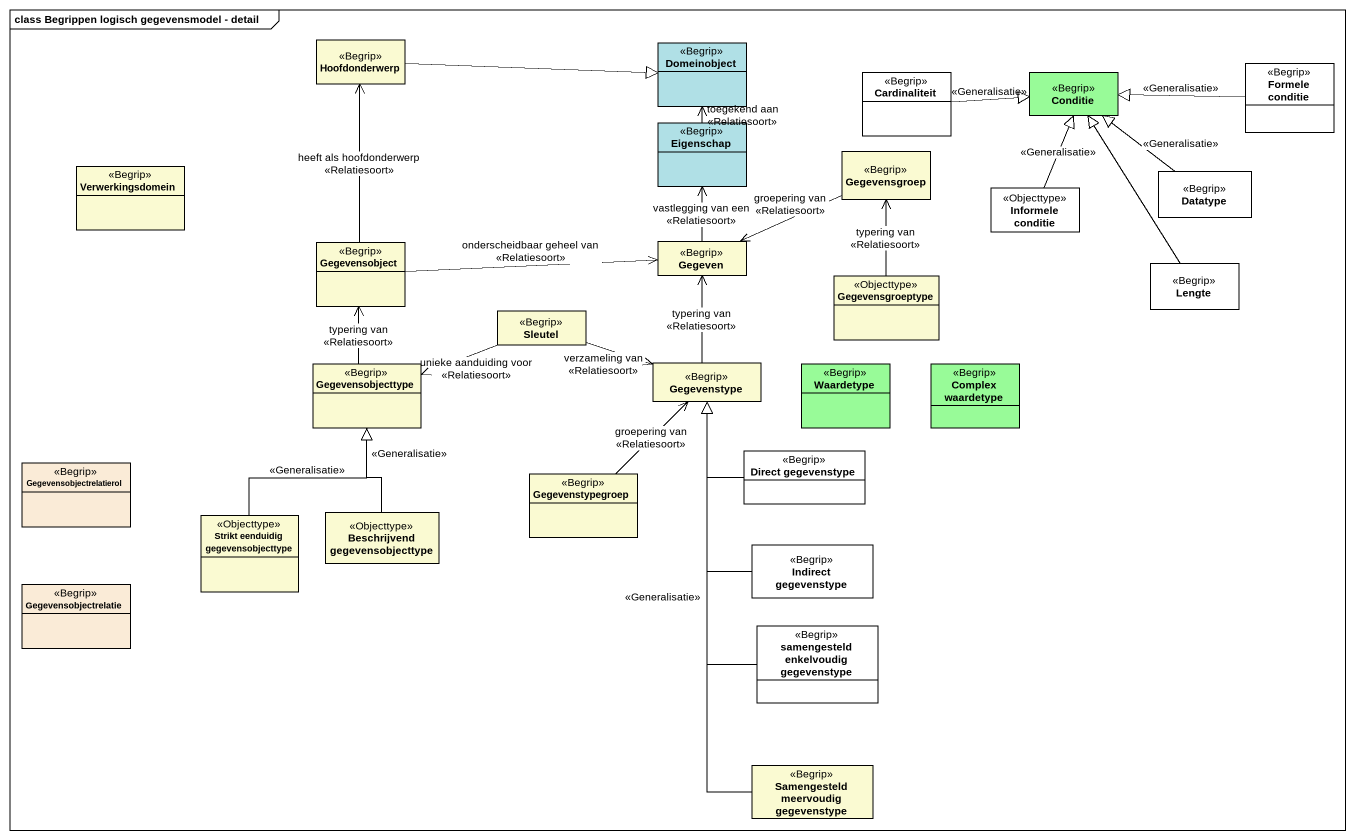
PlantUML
@startuml
mainframe class Begrippen logisch gegevensmodel - detail
hide circle
hide empty members
class Hoofdonderwerp <<Begrip>> #FAFAD2
class Domeinobject <<Begrip>> #B0E0E6
class "Formele conditie" as Formele_conditie <<Begrip>>
class Cardinaliteit <<Begrip>>
class Conditie <<Begrip>> #98FB98
class Eigenschap <<Begrip>> #B0E0E6
class Gegevensgroep <<Begrip>> #FAFAD2
class Verwerkingsdomein <<Begrip>> #FAFAD2
class "Informele conditie" as Informele_conditie <<Objecttype>>
class Datatype <<Begrip>>
class Gegevensobject <<Begrip>> #FAFAD2
class Gegeven <<Begrip>> #FAFAD2
class Gegevensgroeptype <<Objecttype>> #FAFAD2
class Lengte <<Begrip>>
class Sleutel <<Begrip>> #FAFAD2
class Gegevensobjecttype <<Begrip>> #FAFAD2
class Gegevenstype <<Begrip>> #FAFAD2
class Waardetype <<Begrip>> #98FB98
class "Complex waardetype" as Complex_waardetype <<Begrip>> #98FB98
class Gegevensobjectrelatierol <<Begrip>> #FAEBD7
class "Direct gegevenstype" as Direct_gegevenstype <<Begrip>>
class "Strikt eenduidig gegevensobjecttype" as Strikt_eenduidig <<Objecttype>> #FAFAD2
class "Beschrijvend gegevensobjecttype" as Beschrijvend <<Objecttype>> #FAFAD2
class Gegevenstypegroep <<Begrip>> #FAFAD2
class "Indirect gegevenstype" as Indirect_gegevenstype <<Begrip>>
class Gegevensobjectrelatie <<Begrip>> #FAEBD7
class "samengesteld enkelvoudig gegevenstype" as samengesteld_enkelvoudig <<Begrip>>
class "Samengesteld meervoudig gegevenstype" as Samengesteld_meervoudig <<Begrip>> #FAFAD2
Hoofdonderwerp -right-|> Domeinobject
Formele_conditie -left-|> Conditie : <<Generalisatie>>
Cardinaliteit -right-|> Conditie : <<Generalisatie>>
Eigenschap -up-> Domeinobject : toegekend aan\n<<Relatiesoort>>
Gegevensgroep -left-> Gegeven : groepering van\n<<Relatiesoort>>
Informele_conditie -up-|> Conditie : <<Generalisatie>>
Datatype -up-|> Conditie : <<Generalisatie>>
Gegevensobject -up-> Hoofdonderwerp : heeft als hoofdonderwerp\n<<Relatiesoort>>
Gegevensobject -right-> Gegeven : onderscheidbaar geheel van\n<<Relatiesoort>>
Gegeven -up-> Eigenschap : vastlegging van een\n<<Relatiesoort>>
Gegevensgroeptype -up-> Gegevensgroep : typering van\n<<Relatiesoort>>
Lengte -up-|> Conditie
Sleutel -left-> Gegevensobjecttype : unieke aanduiding voor\n<<Relatiesoort>>
Sleutel -right-> Gegevenstype : verzameling van\n<<Relatiesoort>>
Gegevensobjecttype -up-> Gegevensobject : typering van\n<<Relatiesoort>>
Gegevenstype -up-> Gegeven : typering van\n<<Relatiesoort>>
Direct_gegevenstype -up-|> Gegevenstype
Strikt_eenduidig -up-|> Gegevensobjecttype : <<Generalisatie>>
Beschrijvend -up-|> Gegevensobjecttype : <<Generalisatie>>
Gegevenstypegroep -up-> Gegevenstype : groepering van\n<<Relatiesoort>>
Indirect_gegevenstype -up-|> Gegevenstype
samengesteld_enkelvoudig -up-|> Gegevenstype
Samengesteld_meervoudig -up-|> Gegevenstype : <<Generalisatie>>
@enduml
